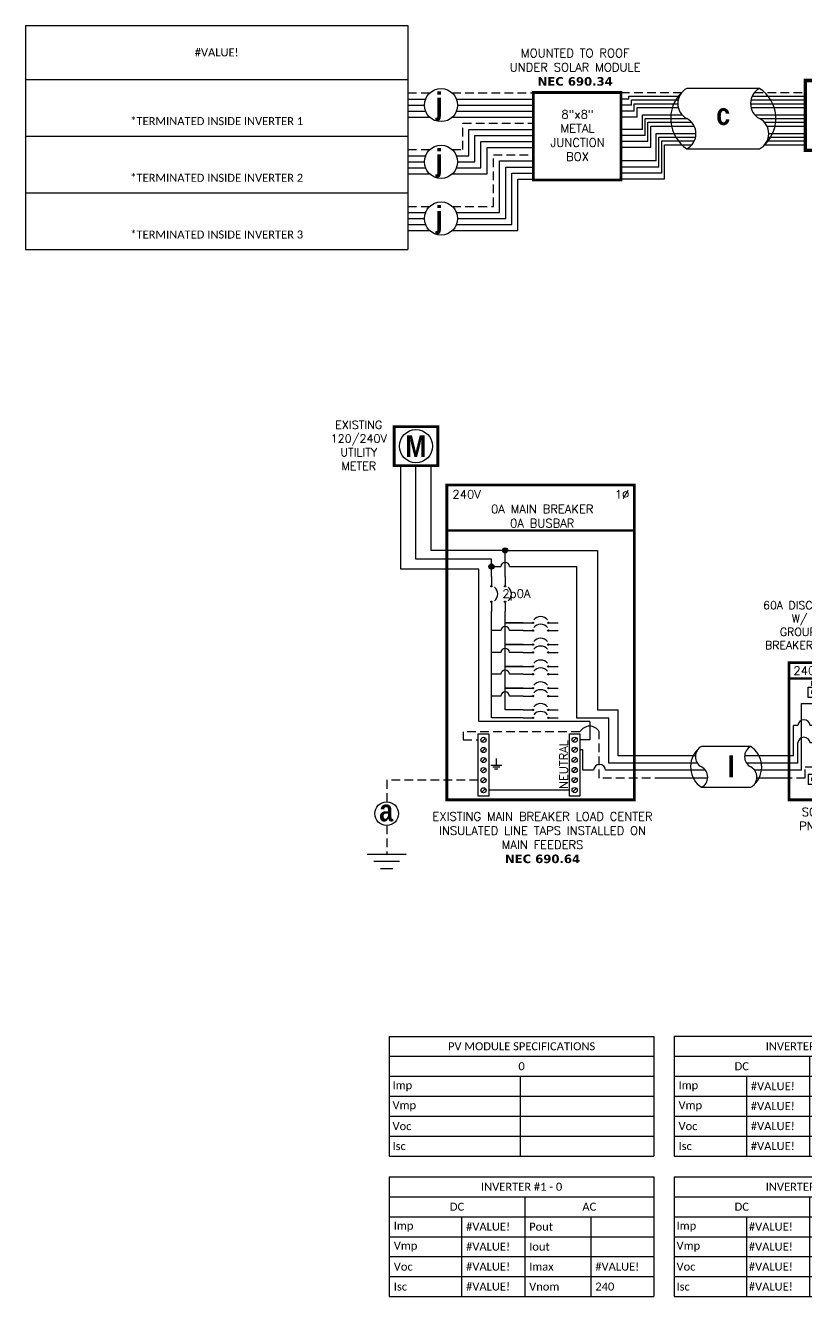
# Model space of a CAD drawing. Header units: feet. Extents: x 18740 to 19516, y 16033 to 16588.
# Drawn here: x 18740 to 19077, y 16033 to 16582 of the extents above; entities that cross this region are included whole.
import ezdxf

# ---------------------------------------------------------------- set-up
doc = ezdxf.new("R2010")
doc.units = ezdxf.units.FT
doc.header["$MEASUREMENT"] = 0
doc.linetypes.add('HIDDEN', pattern=[0.375, 0.25, -0.125])
for name, color, linetype in [('ONE LINE BLOCKS', 7, 'Continuous'), ('TABLES', 7, 'Continuous'), ('TEXT', 7, 'Continuous'), ('Z - TITLEBLOCK TXT', 7, 'Continuous')]:
    doc.layers.add(name, color=color, linetype=linetype)
doc.styles.add('ONE LINE TXT', font='techb___.ttf')
doc.styles.get("Standard").update_dxf_attribs({"font": 'simplex.shx'})

# ---------------------------------------------------------------- blocks, each defined once
blk = doc.blocks.new('*T14')
at = {"layer": 'Z - TITLEBLOCK TXT', "color": 0, "lineweight": -2, "transparency": 16777216}
for p, q in [((0, 0), (165.11, 0)), ((0, 0), (0, -96.74)), ((165.11, 0), (165.11, -96.74)), ((0, -23.32), (165.11, -23.32)), ((0, -47.8), (165.11, -47.8)), ((0, -72.27), (165.11, -72.27)), ((0, -96.74), (165.11, -96.74))]:
    blk.add_line(p, q, dxfattribs=at)
at = {"layer": 'Z - TITLEBLOCK TXT', "color": 0, "linetype": 'Continuous', "transparency": 16777216, "char_height": 3.4544, "width": 156.9097, "attachment_point": 5}
for s, insert in [('{\\fCalibri|b0|i0|c0;#VALUE!', (82.56, -11.66)), ('{\\fCalibri|b0|i0|c0;^J^J*TERMINATED INSIDE INVERTER 1', (82.56, -35.56)), ('{\\fCalibri|b0|i0|c0;^J^J*TERMINATED INSIDE INVERTER 2', (82.56, -60.03)), ('{\\fCalibri|b0|i0|c0;^J^J*TERMINATED INSIDE INVERTER 3', (82.56, -84.5))]:
    blk.add_mtext(s, dxfattribs=dict(at, insert=insert))
blk = doc.blocks.new('*T10')
at = {"layer": 'Z - TITLEBLOCK TXT', "color": 0, "lineweight": -2, "transparency": 16777216}
for p, q in [((0, 0), (114.19, 0)), ((0, 0), (0, -51.7)), ((114.19, 0), (114.19, -51.7)), ((0, -8.62), (114.19, -8.62)), ((58.43, -8.62), (58.43, -51.7)), ((0, -17.23), (114.19, -17.23)), ((31.22, -17.23), (31.22, -51.7)), ((86.98, -17.23), (86.98, -51.7)), ((0, -25.85), (114.19, -25.85)), ((0, -34.47), (114.19, -34.47)), ((0, -43.08), (114.19, -43.08)), ((0, -51.7), (114.19, -51.7))]:
    blk.add_line(p, q, dxfattribs=at)
at = {"layer": 'Z - TITLEBLOCK TXT', "color": 0, "linetype": 'Continuous', "transparency": 16777216, "char_height": 3.4544}
for s, insert, width, attachment_point in [('{\\fCalibri|b0|i0|c0;INVERTER #1 - 0', (57.09, -4.31), 110.3293, 5), ('{\\fCalibri|b0|i0|c0;DC', (29.22, -12.93), 54.5755, 5), ('{\\fCalibri|b0|i0|c0;AC', (86.31, -12.93), 51.8976, 5), ('{\\fCalibri|b0|i0|c0;Imp', (1.93, -21.54), 27.3681, 4), ('{\\fCalibri|b0|i0|c0;#VALUE!', (33.15, -21.54), 23.3513, 4), ('{\\fCalibri|b0|i0|c0;Pout', (60.36, -21.54), 24.6902, 4), ('{\\fCalibri|b0|i0|c0;', (88.91, -21.54), 23.3513, 4), ('{\\fCalibri|b0|i0|c0;Vmp', (1.93, -30.16), 27.3681, 4), ('{\\fCalibri|b0|i0|c0;#VALUE!', (33.15, -30.16), 23.3513, 4), ('{\\fCalibri|b0|i0|c0;Iout', (60.36, -30.16), 24.6902, 4), ('{\\fCalibri|b0|i0|c0;', (88.91, -30.16), 23.3513, 4), ('{\\fCalibri|b0|i0|c0;Voc', (1.93, -38.78), 27.3681, 4), ('{\\fCalibri|b0|i0|c0;#VALUE!', (33.15, -38.78), 23.3513, 4), ('{\\fCalibri|b0|i0|c0;Imax', (60.36, -38.78), 24.6902, 4), ('{\\fCalibri|b0|i0|c0;#VALUE!', (88.91, -38.78), 23.3513, 4), ('{\\fCalibri|b0|i0|c0;Isc', (1.93, -47.39), 27.3681, 4), ('{\\fCalibri|b0|i0|c0;#VALUE!', (33.15, -47.39), 23.3513, 4), ('{\\fCalibri|b0|i0|c0;Vnom', (60.36, -47.39), 24.6902, 4), ('{\\fCalibri|b0|i0|c0;240', (88.91, -47.39), 23.3513, 4)]:
    blk.add_mtext(s, dxfattribs=dict(at, insert=insert, width=width, attachment_point=attachment_point))
blk = doc.blocks.new('*T11')
at = {"layer": 'Z - TITLEBLOCK TXT', "color": 0, "lineweight": -2, "transparency": 16777216}
for p, q in [((0, 0), (114.19, 0)), ((0, 0), (0, -51.7)), ((114.19, 0), (114.19, -51.7)), ((0, -8.62), (114.19, -8.62)), ((58.43, -8.62), (58.43, -51.7)), ((0, -17.23), (114.19, -17.23)), ((31.22, -17.23), (31.22, -51.7)), ((86.98, -17.23), (86.98, -51.7)), ((0, -25.85), (114.19, -25.85)), ((0, -34.47), (114.19, -34.47)), ((0, -43.08), (114.19, -43.08)), ((0, -51.7), (114.19, -51.7))]:
    blk.add_line(p, q, dxfattribs=at)
at = {"layer": 'Z - TITLEBLOCK TXT', "color": 0, "linetype": 'Continuous', "transparency": 16777216, "char_height": 3.4544}
for s, insert, width, attachment_point in [('{\\fCalibri|b0|i0|c0;INVERTER #2 - 0', (57.09, -4.31), 112.0547, 5), ('{\\fCalibri|b0|i0|c0;DC', (29.22, -12.93), 56.3009, 5), ('{\\fCalibri|b0|i0|c0;AC', (86.31, -12.93), 53.623, 5), ('{\\fCalibri|b0|i0|c0;Imp', (1.07, -21.54), 29.0935, 4), ('{\\fCalibri|b0|i0|c0;#VALUE!', (32.29, -21.54), 25.0767, 4), ('{\\fCalibri|b0|i0|c0;Pout', (59.5, -21.54), 26.4156, 4), ('{\\fCalibri|b0|i0|c0;', (88.04, -21.54), 25.0767, 4), ('{\\fCalibri|b0|i0|c0;Vmp', (1.07, -30.16), 29.0935, 4), ('{\\fCalibri|b0|i0|c0;#VALUE!', (32.29, -30.16), 25.0767, 4), ('{\\fCalibri|b0|i0|c0;Iout', (59.5, -30.16), 26.4156, 4), ('{\\fCalibri|b0|i0|c0;', (88.04, -30.16), 25.0767, 4), ('{\\fCalibri|b0|i0|c0;Voc', (1.07, -38.78), 29.0935, 4), ('{\\fCalibri|b0|i0|c0;#VALUE!', (32.29, -38.78), 25.0767, 4), ('{\\fCalibri|b0|i0|c0;Imax', (59.5, -38.78), 26.4156, 4), ('{\\fCalibri|b0|i0|c0;#VALUE!', (88.04, -38.78), 25.0767, 4), ('{\\fCalibri|b0|i0|c0;Isc', (1.07, -47.39), 29.0935, 4), ('{\\fCalibri|b0|i0|c0;#VALUE!', (32.29, -47.39), 25.0767, 4), ('{\\fCalibri|b0|i0|c0;Vnom', (59.5, -47.39), 26.4156, 4), ('{\\fCalibri|b0|i0|c0;240', (88.04, -47.39), 25.0767, 4)]:
    blk.add_mtext(s, dxfattribs=dict(at, insert=insert, width=width, attachment_point=attachment_point))
blk = doc.blocks.new('*T12')
at = {"layer": 'Z - TITLEBLOCK TXT', "color": 0, "lineweight": -2, "transparency": 16777216}
for p, q in [((0, 0), (114.19, 0)), ((0, 0), (0, -51.7)), ((114.19, 0), (114.19, -51.7)), ((0, -8.62), (114.19, -8.62)), ((58.43, -8.62), (58.43, -51.7)), ((0, -17.23), (114.19, -17.23)), ((31.22, -17.23), (31.22, -51.7)), ((86.98, -17.23), (86.98, -51.7)), ((0, -25.85), (114.19, -25.85)), ((0, -34.47), (114.19, -34.47)), ((0, -43.08), (114.19, -43.08)), ((0, -51.7), (114.19, -51.7))]:
    blk.add_line(p, q, dxfattribs=at)
at = {"layer": 'Z - TITLEBLOCK TXT', "color": 0, "linetype": 'Continuous', "transparency": 16777216, "char_height": 3.4544}
for s, insert, width, attachment_point in [('{\\fCalibri|b0|i0|c0;INVERTER #3 - 0', (57.09, -4.31), 110.3293, 5), ('{\\fCalibri|b0|i0|c0;DC', (29.22, -12.93), 54.5755, 5), ('{\\fCalibri|b0|i0|c0;AC', (86.31, -12.93), 51.8976, 5), ('{\\fCalibri|b0|i0|c0;Imp', (1.93, -21.54), 27.3681, 4), ('{\\fCalibri|b0|i0|c0;#VALUE!', (33.15, -21.54), 23.3513, 4), ('{\\fCalibri|b0|i0|c0;Pout', (60.36, -21.54), 24.6902, 4), ('{\\fCalibri|b0|i0|c0;', (88.91, -21.54), 23.3513, 4), ('{\\fCalibri|b0|i0|c0;Vmp', (1.93, -30.16), 27.3681, 4), ('{\\fCalibri|b0|i0|c0;#VALUE!', (33.15, -30.16), 23.3513, 4), ('{\\fCalibri|b0|i0|c0;Iout', (60.36, -30.16), 24.6902, 4), ('{\\fCalibri|b0|i0|c0;', (88.91, -30.16), 23.3513, 4), ('{\\fCalibri|b0|i0|c0;Voc', (1.93, -38.78), 27.3681, 4), ('{\\fCalibri|b0|i0|c0;#VALUE!', (33.15, -38.78), 23.3513, 4), ('{\\fCalibri|b0|i0|c0;Imax', (60.36, -38.78), 24.6902, 4), ('{\\fCalibri|b0|i0|c0;#VALUE!', (88.91, -38.78), 23.3513, 4), ('{\\fCalibri|b0|i0|c0;Isc', (1.93, -47.39), 27.3681, 4), ('{\\fCalibri|b0|i0|c0;#VALUE!', (33.15, -47.39), 23.3513, 4), ('{\\fCalibri|b0|i0|c0;Vnom', (60.36, -47.39), 24.6902, 4), ('{\\fCalibri|b0|i0|c0;240', (88.91, -47.39), 23.3513, 4)]:
    blk.add_mtext(s, dxfattribs=dict(at, insert=insert, width=width, attachment_point=attachment_point))
blk = doc.blocks.new('*T9')
at = {"layer": 'Z - TITLEBLOCK TXT', "color": 0, "lineweight": -2, "transparency": 16777216}
for p, q in [((0, 0), (114.19, 0)), ((0, 0), (0, -51.69)), ((114.19, 0), (114.19, -51.69)), ((0, -8.62), (114.19, -8.62)), ((0, -17.23), (114.19, -17.23)), ((56.41, -17.23), (56.41, -51.69)), ((0, -25.85), (114.19, -25.85)), ((0, -34.46), (114.19, -34.46)), ((0, -43.08), (114.19, -43.08)), ((0, -51.69), (114.19, -51.69))]:
    blk.add_line(p, q, dxfattribs=at)
at = {"layer": 'Z - TITLEBLOCK TXT', "color": 0, "linetype": 'Continuous', "transparency": 16777216, "char_height": 3.4544}
for s, insert, width, attachment_point in [('{\\fCalibri|b0|i0|c0;PV MODULE SPECIFICATIONS', (57.09, -4.31), 111.433, 5), ('{\\fCalibri|b0|i0|c0;0', (57.09, -12.92), 111.433, 5), ('{\\fCalibri|b0|i0|c0;Imp', (1.38, -21.54), 53.6551, 4), ('{\\fCalibri|b0|i0|c0;', (57.78, -21.54), 55.0254, 4), ('{\\fCalibri|b0|i0|c0;Vmp', (1.38, -30.15), 53.6551, 4), ('{\\fCalibri|b0|i0|c0;', (57.78, -30.15), 55.0254, 4), ('{\\fCalibri|b0|i0|c0;Voc', (1.38, -38.77), 53.6551, 4), ('{\\fCalibri|b0|i0|c0;', (57.78, -38.77), 55.0254, 4), ('{\\fCalibri|b0|i0|c0;Isc', (1.38, -47.39), 53.6551, 4), ('{\\fCalibri|b0|i0|c0;', (57.78, -47.39), 55.0254, 4)]:
    blk.add_mtext(s, dxfattribs=dict(at, insert=insert, width=width, attachment_point=attachment_point))
blk = doc.blocks.new('M_MAIN DISCO')
at = {"color": 253, "linetype": 'Continuous'}
for p, q in [((-42.47, 32.21), (-42.47, 34.82)), ((-20.72, 32.21), (-20.72, 34.82)), ((-47.96, 3.45), (-47.96, 32.21)), ((-47.96, 32.21), (-42.47, 32.21)), ((-15.23, 32.21), (-20.72, 32.21)), ((-15.23, 3.45), (-15.23, 32.21)), ((-47.96, 3.45), (-63.19, 3.45)), ((-15.23, 3.45), (0, 3.45))]:
    blk.add_line(p, q, dxfattribs=at)
at = {"color": 7, "linetype": 'Continuous'}
for p, q in [((-51.46, 9.66), (-51.46, 22.77)), ((-49.6, 22.77), (-51.46, 22.77)), ((-41.69, 22.77), (-44.32, 22.77)), ((-21.5, 22.77), (-18.87, 22.77)), ((-13.59, 22.77), (-11.73, 22.77)), ((-11.73, 9.66), (-11.73, 22.77)), ((-51.46, 9.66), (-63.19, 9.66)), ((-11.73, 9.66), (0, 9.66))]:
    blk.add_line(p, q, dxfattribs=at)
at = {"color": 1, "linetype": 'Continuous'}
for p, q in [((-31.53, 22.77), (-30.29, 22.77)), ((-27.74, 22.77), (-26.5, 22.77)), ((-31.53, 15.24), (-30.29, 15.24)), ((-27.74, 15.24), (-26.5, 15.24))]:
    blk.add_line(p, q, dxfattribs=at)
at = {"color": 10, "linetype": 'Continuous'}
for p, q in [((-49.6, 6.49), (-49.6, 15.24)), ((-41.69, 15.24), (-44.32, 15.24)), ((-21.5, 15.24), (-18.87, 15.24)), ((-13.59, 6.49), (-13.59, 15.24)), ((-49.6, 6.49), (-63.19, 6.49)), ((-13.59, 6.49), (0, 6.49))]:
    blk.add_line(p, q, dxfattribs=at)
at = {"color": 7, "linetype": 'Continuous'}
for centre in [(-46.96, 22.62), (-16.23, 22.62)]:
    blk.add_arc(centre, 2.64, 3.2819, 176.7181, dxfattribs=at)
at = {"color": 10, "linetype": 'Continuous'}
for centre in [(-46.96, 15.08), (-16.23, 15.08)]:
    blk.add_arc(centre, 2.64, 3.2819, 176.7181, dxfattribs=at)
at = {"color": 1, "linetype": 'Continuous'}
for points in [[(-30.29, 22.77), (-29.92, 23.53), (-29.02, 22.01), (-28.19, 23.53), (-27.74, 22.77)], [(-30.29, 15.24), (-29.92, 16), (-29.02, 14.47), (-28.19, 16), (-27.74, 15.24)]]:
    blk.add_spline(points, degree=3, dxfattribs=at)
at = {"layer": 'ONE LINE BLOCKS', "lineweight": 50}
blk.add_line((-53.41, 43.1), (-9.8, 43.1), dxfattribs=at)
at = {"layer": 'ONE LINE BLOCKS', "lineweight": 50, "const_width": 1.19}
blk.add_lwpolyline([(-53.41, -9.3), (-53.41, 49.88), (-9.8, 49.88), (-9.8, -9.3)], close=True, dxfattribs=at)
at = {"layer": 'TEXT', "color": 92, "linetype": 'HIDDEN', "ltscale": 15}
for p, q in [((-46.38, 0), (-63.19, 0)), ((-46.38, 0), (-46.38, 4.94)), ((-46.38, 4.94), (-42.47, 4.94)), ((-42.47, 4.94), (-42.47, 1.8)), ((-16.81, 4.94), (-20.72, 4.94)), ((-20.72, 4.94), (-20.72, 1.8)), ((-16.81, 0), (-16.81, 4.94)), ((-16.81, 0), (0, 0))]:
    blk.add_line(p, q, dxfattribs=at)
at = {"layer": 'TEXT', "color": 92, "linetype": 'Continuous', "flags": 128}
for points in [[(-31.59, -3.07), (-31.6, -6.57)], [(-33.94, -6.57), (-29.25, -6.57)], [(-30.07, -7.44), (-33.13, -7.44)], [(-30.88, -8.3), (-32.31, -8.3)]]:
    blk.add_lwpolyline(points, dxfattribs=at)
at = {"layer": 'Z - TITLEBLOCK TXT', "color": 1, "linetype": 'Continuous'}
for p, q in [((-45.07, 34.82), (-45.07, 39.36)), ((-45.07, 39.36), (-18.12, 39.36)), ((-18.12, 39.36), (-18.12, 34.82)), ((-18.12, 34.82), (-45.07, 34.82)), ((-41.69, 22.77), (-37.77, 22.77)), ((-35.88, 25.22), (-32.61, 22.78)), ((-25.42, 22.77), (-21.5, 22.77)), ((-35.88, 17.69), (-32.61, 15.24)), ((-41.69, 15.24), (-37.77, 15.24)), ((-25.42, 15.23), (-21.5, 15.23)), ((-45.07, 1.8), (-18.12, 1.8)), ((-45.07, 1.8), (-45.07, -2.74)), ((-18.12, 1.8), (-18.12, -2.74)), ((-18.12, -2.74), (-45.07, -2.74))]:
    blk.add_line(p, q, dxfattribs=at)
at = {"layer": 'Z - TITLEBLOCK TXT', "color": 4, "linetype": 'Continuous'}
for p, q in [((-41.69, 37.87), (-43.26, 36.3)), ((-37.34, 37.87), (-38.91, 36.3)), ((-32.98, 37.87), (-34.56, 36.3)), ((-28.63, 37.87), (-30.21, 36.3)), ((-24.28, 37.87), (-25.86, 36.3)), ((-19.93, 37.87), (-21.51, 36.3)), ((-41.69, 0.32), (-43.26, -1.26)), ((-37.34, 0.32), (-38.91, -1.26)), ((-32.98, 0.32), (-34.56, -1.26)), ((-28.63, 0.32), (-30.21, -1.26)), ((-24.28, 0.32), (-25.86, -1.26)), ((-19.93, 0.32), (-21.51, -1.26))]:
    blk.add_line(p, q, dxfattribs=at)
for centre in [(-42.47, 37.09), (-38.12, 37.09), (-33.77, 37.09), (-29.42, 37.09), (-25.07, 37.09), (-20.72, 37.09), (-42.47, -0.47), (-38.12, -0.47), (-33.77, -0.47), (-29.42, -0.47), (-25.07, -0.47), (-20.72, -0.47)]:
    blk.add_circle(centre, 1.11, dxfattribs=at)
at = {"layer": 'Z - TITLEBLOCK TXT', "color": 1, "linetype": 'Continuous'}
for centre in [(-37.23, 22.77), (-32.07, 22.77), (-25.96, 22.77), (-37.23, 15.24), (-32.07, 15.24), (-25.96, 15.23)]:
    blk.add_circle(centre, 0.541, dxfattribs=at)
at = {"layer": 'TABLES', "color": 4, "linetype": 'Continuous'}
blk.add_text('BONDED NEUTRAL', height=1.8743, dxfattribs=at).set_placement((-43.99, 40.01))
at = {"layer": 'TEXT', "color": 1}
for s, width, gutter_width, heights, insert, char_height, attachment_point in [('\\A1;\\pi4.1167;60A DISCONNECT FUSED \\P\\pi16.454;W/ ##A FUSES\\P\\pi11.355;GROUPED W/ MAIN \\P\\pi4.9392;BREAKER LOAD CENTER', 71.8931, 92.23, [24.13], (-68.68, 76.43), 3.4544, 1), ('240V', 0.1481, 0.75, [0], (-45.35, 46.44), 3.658, 5), ('1∅', 0.1481, 0.75, [0], (-14.78, 46.14), 3.658, 5), ('\\A1;\\pi3.6942,t21.982;SQUARE D\\P\\pi2.5621,t20.85;PN: D222N', 35.0816, 28.88, [13.54], (-51.57, -12.71), 3.6576, 1)]:
    blk.add_mtext_dynamic_manual_height_columns(s, width=width, gutter_width=gutter_width, heights=heights, dxfattribs=dict(at, insert=insert, char_height=char_height, attachment_point=attachment_point))
blk = doc.blocks.new('*U7')
at = {"color": 7, "linetype": 'Continuous'}
for p, q in [((6.669, 2.433), (2.905, 2.433)), ((2.435, 1.711), (0, 1.711)), ((9.575, 1.711), (6.199, 1.711)), ((2.905, -0.69), (6.669, -0.69))]:
    blk.add_line(p, q, dxfattribs=at)
at = {"color": 10, "linetype": 'Continuous'}
for p, q in [((2.591, 1.149), (0, 1.149)), ((9.575, 1.149), (6.355, 1.149))]:
    blk.add_line(p, q, dxfattribs=at)
at = {"color": 253, "linetype": 'Continuous'}
for p, q in [((3.208, 0.611), (0, 0.611)), ((9.575, 0.611), (6.972, 0.611))]:
    blk.add_line(p, q, dxfattribs=at)
at = {"color": 7, "linetype": 'Continuous'}
for centre, start, end in [((3.942, 0.872), 133.97324, 236.42648), ((5.633, 0.872), 313.97324, 56.42648)]:
    blk.add_arc(centre, 1.874, start, end, dxfattribs=at)
at = {"layer": 'TEXT', "color": 92, "linetype": 'HIDDEN', "ltscale": 15}
for p, q in [((3.373, 0), (0, 0)), ((9.575, 0), (7.137, 0))]:
    blk.add_line(p, q, dxfattribs=at)
at = {"layer": 'Z - TITLEBLOCK TXT', "linetype": 'Continuous'}
for centre, start, end in [((3.315, 1.653), 117.66392, 242.33608), ((7.078, 1.653), 117.66392, 242.33608), ((2.496, 0.091), 297.66392, 62.33608), ((6.26, 0.091), 297.66392, 62.33608)]:
    blk.add_arc(centre, 0.882, start, end, dxfattribs=at)
blk = doc.blocks.new('*U16')
at = {"layer": 'ONE LINE BLOCKS', "linetype": 'Continuous'}
h = blk.add_hatch(color=254, dxfattribs=at)
h.dxf.hatch_style = 1
edge = h.paths.add_edge_path()
edge.add_arc((-68.38, 98.34), 1.11, 0, 360)
h = blk.add_hatch(color=254, dxfattribs=at)
h.dxf.hatch_style = 1
edge = h.paths.add_edge_path()
edge.add_arc((-74.3, 91.39), 1.11, 0, 360)
h = blk.add_hatch(color=1, dxfattribs=at)
h.dxf.hatch_style = 1
edge = h.paths.add_edge_path()
edge.add_arc((-74.3, 82.89), 0.291, 0, 360)
h = blk.add_hatch(color=1, dxfattribs=at)
h.dxf.hatch_style = 1
edge = h.paths.add_edge_path()
edge.add_arc((-68.38, 82.89), 0.291, 0, 360)
h = blk.add_hatch(color=1, dxfattribs=at)
h.dxf.hatch_style = 1
edge = h.paths.add_edge_path()
edge.add_arc((-74.3, 76.21), 0.291, 0, 360)
h = blk.add_hatch(color=1, dxfattribs=at)
h.dxf.hatch_style = 1
edge = h.paths.add_edge_path()
edge.add_arc((-68.38, 76.21), 0.291, 0, 360)
h = blk.add_hatch(color=1, dxfattribs=at)
h.dxf.hatch_style = 1
edge = h.paths.add_edge_path()
edge.add_arc((-56.39, 67.09), 0.291, 0, 360)
h = blk.add_hatch(color=1, dxfattribs=at)
h.dxf.hatch_style = 1
edge = h.paths.add_edge_path()
edge.add_arc((-49.72, 67.09), 0.291, 0, 360)
h = blk.add_hatch(color=1, dxfattribs=at)
h.dxf.hatch_style = 1
edge = h.paths.add_edge_path()
edge.add_arc((-56.39, 63.72), 0.291, 0, 360)
h = blk.add_hatch(color=1, dxfattribs=at)
h.dxf.hatch_style = 1
edge = h.paths.add_edge_path()
edge.add_arc((-49.72, 63.72), 0.291, 0, 360)
h = blk.add_hatch(color=1, dxfattribs=at)
h.dxf.hatch_style = 1
edge = h.paths.add_edge_path()
edge.add_arc((-56.39, 57.69), 0.291, 0, 360)
h = blk.add_hatch(color=1, dxfattribs=at)
h.dxf.hatch_style = 1
edge = h.paths.add_edge_path()
edge.add_arc((-49.72, 57.69), 0.291, 0, 360)
h = blk.add_hatch(color=1, dxfattribs=at)
h.dxf.hatch_style = 1
edge = h.paths.add_edge_path()
edge.add_arc((-56.39, 54.31), 0.291, 0, 360)
h = blk.add_hatch(color=1, dxfattribs=at)
h.dxf.hatch_style = 1
edge = h.paths.add_edge_path()
edge.add_arc((-49.72, 54.31), 0.291, 0, 360)
h = blk.add_hatch(color=1, dxfattribs=at)
h.dxf.hatch_style = 1
edge = h.paths.add_edge_path()
edge.add_arc((-56.39, 48.29), 0.291, 0, 360)
h = blk.add_hatch(color=1, dxfattribs=at)
h.dxf.hatch_style = 1
edge = h.paths.add_edge_path()
edge.add_arc((-56.39, 44.91), 0.291, 0, 360)
h = blk.add_hatch(color=1, dxfattribs=at)
h.dxf.hatch_style = 1
edge = h.paths.add_edge_path()
edge.add_arc((-49.72, 48.29), 0.291, 0, 360)
h = blk.add_hatch(color=1, dxfattribs=at)
h.dxf.hatch_style = 1
edge = h.paths.add_edge_path()
edge.add_arc((-49.72, 44.91), 0.291, 0, 360)
h = blk.add_hatch(color=1, dxfattribs=at)
h.dxf.hatch_style = 1
edge = h.paths.add_edge_path()
edge.add_arc((-56.39, 38.89), 0.291, 0, 360)
h = blk.add_hatch(color=1, dxfattribs=at)
h.dxf.hatch_style = 1
edge = h.paths.add_edge_path()
edge.add_arc((-49.72, 38.89), 0.291, 0, 360)
h = blk.add_hatch(color=1, dxfattribs=at)
h.dxf.hatch_style = 1
edge = h.paths.add_edge_path()
edge.add_arc((-56.39, 35.51), 0.291, 0, 360)
h = blk.add_hatch(color=1, dxfattribs=at)
h.dxf.hatch_style = 1
edge = h.paths.add_edge_path()
edge.add_arc((-49.72, 35.51), 0.291, 0, 360)
h = blk.add_hatch(color=1, dxfattribs=at)
h.dxf.hatch_style = 1
edge = h.paths.add_edge_path()
edge.add_arc((-56.39, 29.48), 0.291, 0, 360)
h = blk.add_hatch(color=1, dxfattribs=at)
h.dxf.hatch_style = 1
edge = h.paths.add_edge_path()
edge.add_arc((-49.72, 29.48), 0.291, 0, 360)
h = blk.add_hatch(color=1, dxfattribs=at)
h.dxf.hatch_style = 1
edge = h.paths.add_edge_path()
edge.add_arc((-56.39, 26.1), 0.291, 0, 360)
h = blk.add_hatch(color=1, dxfattribs=at)
h.dxf.hatch_style = 1
edge = h.paths.add_edge_path()
edge.add_arc((-49.72, 26.1), 0.291, 0, 360)
at = {"color": 155, "true_color": 0x647190}
blk.add_line((-93.51, 126.59), (-12.6, 126.59), dxfattribs=at)
at = {"color": 7, "linetype": 'Continuous'}
for p, q in [((-19.55, 9.66), (-19.55, 29.48)), ((0, 9.66), (-19.55, 9.66))]:
    blk.add_line(p, q, dxfattribs=at)
at = {"color": 10, "linetype": 'Continuous'}
for p, q in [((-23.58, 6.49), (-23.58, 26.1)), ((-19.54, 26.1), (-19.54, 26.1)), ((0, 6.49), (-23.58, 6.49))]:
    blk.add_line(p, q, dxfattribs=at)
at = {"color": 253, "linetype": 'Continuous'}
for p, q in [((-34.9, 12.29), (-36.07, 12.29)), ((-34.9, 3.45), (-34.9, 12.29)), ((-30.25, 3.45), (-34.9, 3.45)), ((0, 3.45), (-24.98, 3.45))]:
    blk.add_line(p, q, dxfattribs=at)
at = {"color": 7, "linetype": 'Continuous'}
blk.add_circle((-119.49, -15.26), 5.11, dxfattribs=at)
at = {"color": 253, "linetype": 'Continuous'}
blk.add_arc((-27.62, 3.3), 2.64, 3.2819, 176.7181, dxfattribs=at)
at = {"layer": 'ONE LINE BLOCKS', "lineweight": 50}
blk.add_line((-93.51, 106.95), (-12.6, 106.95), dxfattribs=at)
at = {"layer": 'ONE LINE BLOCKS', "lineweight": 50, "const_width": 1.19}
for points in [[(-116.27, 134.89), (-116.27, 151.79), (-97.41, 151.79), (-97.41, 134.89)], [(-93.51, -9.3), (-93.51, 126.59), (-12.6, 126.59), (-12.6, -9.3)]]:
    blk.add_lwpolyline(points, close=True, dxfattribs=at)
at = {"layer": 'TEXT', "color": 92, "linetype": 'HIDDEN', "ltscale": 15}
for p, q in [((-36.07, 20.02), (-86.54, 20.02)), ((-86.54, 20.02), (-86.54, 16.57)), ((-86.54, 16.57), (-79.95, 16.57)), ((-27.75, 0), (-27.75, 20.02)), ((0, 0), (-27.75, 0)), ((-79.95, -0.83), (-119.49, -0.83)), ((-119.49, -0.83), (-119.49, -10.15)), ((-119.49, -20.38), (-119.49, -32.73))]:
    blk.add_line(p, q, dxfattribs=at)
at = {"layer": 'TEXT', "color": 92, "linetype": 'Continuous', "ltscale": 15}
blk.add_line((-40.61, -5.18), (-75.41, -5.18), dxfattribs=at)
at = {"layer": 'TEXT', "color": 92, "linetype": 'Continuous', "flags": 128}
for points in [[(-74.53, 5.69), (-69.85, 5.69)], [(-72.19, 8.54), (-72.19, 5.69)], [(-70.66, 4.83), (-73.72, 4.83)], [(-71.47, 3.96), (-72.91, 3.96)]]:
    blk.add_lwpolyline(points, dxfattribs=at)
at = {"layer": 'TEXT', "color": 92, "linetype": 'Continuous', "ltscale": 4, "flags": 128}
for points in [[(-127.97, -32.73), (-111.01, -32.73)], [(-113.95, -35.88), (-125.03, -35.88)], [(-116.88, -39.02), (-122.09, -39.02)]]:
    blk.add_lwpolyline(points, dxfattribs=at)
at = {"layer": 'TEXT', "linetype": 'Continuous'}
blk.add_circle((-106.84, 143.34), 7.15, dxfattribs=at)
at = {"layer": 'TEXT', "color": 92, "linetype": 'Continuous', "ltscale": 0.3}
blk.add_arc((-31.87, 17.86), 4.65, 27.6639, 152.3361, dxfattribs=at)
at = {"layer": 'Z - TITLEBLOCK TXT', "color": 253, "linetype": 'Continuous'}
for p, q in [((-113.33, 90.2), (-113.33, 134.89)), ((-79.78, 90.2), (-113.33, 90.2)), ((-79.78, 24.52), (-79.78, 90.2)), ((-31.78, 24.52), (-79.78, 24.52)), ((-31.78, 24.52), (-31.78, 16.64)), ((-31.78, 16.64), (-36.07, 16.64))]:
    blk.add_line(p, q, dxfattribs=at)
at = {"layer": 'Z - TITLEBLOCK TXT', "color": 10, "linetype": 'Continuous'}
for p, q in [((-106.84, 94.51), (-106.84, 134.89)), ((-74.3, 94.51), (-106.84, 94.51)), ((-74.3, 87.09), (-74.3, 94.51)), ((-73.19, 91.39), (-70.25, 91.39)), ((-66.51, 91.39), (-37.57, 91.39)), ((-37.57, 91.39), (-37.57, 26.1)), ((-74.3, 26.1), (-74.3, 72.02)), ((-70.25, 63.72), (-74.3, 63.72)), ((-60.59, 63.72), (-66.51, 63.72)), ((-70.25, 54.31), (-74.3, 54.31)), ((-60.59, 54.31), (-66.51, 54.31)), ((-70.25, 44.91), (-74.3, 44.91)), ((-60.59, 44.91), (-66.51, 44.91)), ((-70.25, 35.51), (-74.3, 35.51)), ((-60.59, 35.51), (-66.51, 35.51)), ((-60.59, 26.1), (-74.3, 26.1)), ((-37.57, 26.1), (-23.58, 26.1))]:
    blk.add_line(p, q, dxfattribs=at)
at = {"layer": 'Z - TITLEBLOCK TXT', "color": 7, "linetype": 'Continuous'}
for p, q in [((-100.35, 98.34), (-100.35, 134.89)), ((-68.38, 98.34), (-100.35, 98.34)), ((-68.38, 87.09), (-68.38, 98.34)), ((-67.27, 98.34), (-28.47, 98.34)), ((-28.47, 98.34), (-28.47, 29.48)), ((-68.38, 57.69), (-68.38, 72.02)), ((-68.38, 67.09), (-60.59, 67.09)), ((-60.59, 67.09), (-68.38, 67.09)), ((-68.38, 48.29), (-68.38, 57.69)), ((-68.38, 57.69), (-60.59, 57.69)), ((-60.59, 57.69), (-68.38, 57.69)), ((-68.38, 38.89), (-68.38, 48.29)), ((-68.38, 48.29), (-60.59, 48.29)), ((-60.59, 48.29), (-68.38, 48.29)), ((-68.38, 29.48), (-68.38, 38.89)), ((-68.38, 38.89), (-60.59, 38.89)), ((-60.59, 38.89), (-68.38, 38.89)), ((-60.59, 29.48), (-68.38, 29.48)), ((-28.47, 29.48), (-19.55, 29.48))]:
    blk.add_line(p, q, dxfattribs=at)
at = {"layer": 'Z - TITLEBLOCK TXT', "color": 1, "linetype": 'Continuous'}
for p, q in [((-79.95, -7.78), (-79.95, 19.17)), ((-79.95, 19.17), (-75.41, 19.17)), ((-75.41, 19.17), (-75.41, -7.78)), ((-40.61, -7.71), (-40.61, 19.24)), ((-40.61, 19.24), (-36.07, 19.24)), ((-36.07, 19.24), (-36.07, -7.71)), ((-75.41, -7.78), (-79.95, -7.78)), ((-36.07, -7.71), (-40.61, -7.71))]:
    blk.add_line(p, q, dxfattribs=at)
at = {"layer": 'Z - TITLEBLOCK TXT', "color": 4, "linetype": 'Continuous'}
for p, q in [((-76.9, 17.35), (-78.47, 15.78)), ((-37.55, 17.43), (-39.13, 15.85)), ((-76.9, 13), (-78.47, 11.43)), ((-37.55, 13.08), (-39.13, 11.5)), ((-76.9, 8.65), (-78.47, 7.08)), ((-37.55, 8.73), (-39.13, 7.15)), ((-76.9, 4.3), (-78.47, 2.73)), ((-37.55, 4.38), (-39.13, 2.8)), ((-37.55, 0.03), (-39.13, -1.55)), ((-76.9, -0.05), (-78.47, -1.62)), ((-76.9, -4.4), (-78.47, -5.97)), ((-37.55, -4.33), (-39.13, -5.9))]:
    blk.add_line(p, q, dxfattribs=at)
at = {"layer": 'Z - TITLEBLOCK TXT', "color": 1, "linetype": 'Continuous', "flags": 128}
for points in [[(-74.3, 87.09), (-74.3, 82.89)], [(-74.3, 87.09), (-74.3, 82.89)], [(-68.38, 87.09), (-68.38, 82.89)], [(-68.38, 87.09), (-68.38, 82.89)], [(-74.3, 76.21), (-74.3, 72.02)], [(-68.38, 76.21), (-68.38, 72.02)], [(-60.59, 67.09), (-56.39, 67.09)], [(-60.59, 67.09), (-56.39, 67.09)], [(-49.72, 67.09), (-45.52, 67.09)], [(-60.59, 63.72), (-56.39, 63.72)], [(-60.59, 63.72), (-56.39, 63.72)], [(-49.72, 63.72), (-45.52, 63.72)], [(-60.59, 57.69), (-56.39, 57.69)], [(-60.59, 57.69), (-56.39, 57.69)], [(-49.72, 57.69), (-45.52, 57.69)], [(-60.59, 54.31), (-56.39, 54.31)], [(-60.59, 54.31), (-56.39, 54.31)], [(-49.72, 54.31), (-45.52, 54.31)], [(-60.59, 48.29), (-56.39, 48.29)], [(-60.59, 48.29), (-56.39, 48.29)], [(-60.59, 44.91), (-56.39, 44.91)], [(-60.59, 44.91), (-56.39, 44.91)], [(-49.72, 48.29), (-45.52, 48.29)], [(-49.72, 44.91), (-45.52, 44.91)], [(-60.59, 38.89), (-56.39, 38.89)], [(-60.59, 38.89), (-56.39, 38.89)], [(-49.72, 38.89), (-45.52, 38.89)], [(-60.59, 35.51), (-56.39, 35.51)], [(-60.59, 35.51), (-56.39, 35.51)], [(-49.72, 35.51), (-45.52, 35.51)], [(-60.59, 29.48), (-56.39, 29.48)], [(-60.59, 29.48), (-56.39, 29.48)], [(-49.72, 29.48), (-45.52, 29.48)], [(-60.59, 26.1), (-56.39, 26.1)], [(-60.59, 26.1), (-56.39, 26.1)], [(-49.72, 26.1), (-45.52, 26.1)]]:
    blk.add_lwpolyline(points, dxfattribs=at)
at = {"layer": 'Z - TITLEBLOCK TXT', "color": 7, "linetype": 'Continuous'}
for centre in [(-68.38, 98.34), (-68.38, 98.34), (-74.3, 91.39)]:
    blk.add_circle(centre, 1.11, dxfattribs=at)
at = {"layer": 'Z - TITLEBLOCK TXT', "color": 1, "linetype": 'Continuous'}
for centre in [(-74.3, 82.89), (-68.38, 82.89), (-74.3, 76.21), (-68.38, 76.21), (-56.39, 67.09), (-49.72, 67.09), (-56.39, 63.72), (-49.72, 63.72), (-56.39, 57.69), (-49.72, 57.69), (-56.39, 54.31), (-49.72, 54.31), (-56.39, 48.29), (-56.39, 44.91), (-49.72, 48.29), (-49.72, 44.91), (-56.39, 38.89), (-49.72, 38.89), (-56.39, 35.51), (-49.72, 35.51), (-56.39, 29.48), (-49.72, 29.48), (-56.39, 26.1), (-49.72, 26.1)]:
    blk.add_circle(centre, 0.291, dxfattribs=at)
at = {"layer": 'Z - TITLEBLOCK TXT', "color": 4, "linetype": 'Continuous'}
for centre in [(-77.68, 16.57), (-38.34, 16.64), (-77.68, 12.22), (-38.34, 12.29), (-77.68, 7.87), (-38.34, 7.94), (-77.68, 3.52), (-77.68, -0.83), (-38.34, 3.59), (-38.34, -0.76), (-77.68, -5.18), (-38.34, -5.11)]:
    blk.add_circle(centre, 1.11, dxfattribs=at)
at = {"layer": 'Z - TITLEBLOCK TXT', "color": 10, "linetype": 'Continuous'}
for centre in [(-68.38, 91.28), (-68.38, 63.61), (-68.38, 54.21), (-68.38, 44.8), (-68.38, 35.4)]:
    blk.add_arc(centre, 1.87, 3.2937, 176.7063, dxfattribs=at)
at = {"layer": 'Z - TITLEBLOCK TXT', "color": 1, "linetype": 'Continuous'}
for centre, start, end in [((-75.49, 79.55), 310.3392, 49.6608), ((-69.57, 79.55), 310.3392, 49.6608), ((-53.05, 65.9), 40.3392, 139.6608), ((-53.05, 62.52), 40.3392, 139.6608), ((-53.05, 56.5), 40.3392, 139.6608), ((-53.05, 53.12), 40.3392, 139.6608), ((-53.05, 47.1), 40.3392, 139.6608), ((-53.05, 43.72), 40.3392, 139.6608), ((-53.05, 37.69), 40.3392, 139.6608), ((-53.05, 34.31), 40.3392, 139.6608), ((-53.05, 28.29), 40.3392, 139.6608), ((-53.05, 24.91), 40.3392, 139.6608)]:
    blk.add_arc(centre, 3.93, start, end, dxfattribs=at)
at = {"layer": 'TABLES', "color": 1, "linetype": 'Continuous'}
blk.add_text('NEUTRAL', height=3.658, rotation=90, dxfattribs=at).set_placement((-41.27, -4.66))
at = {"layer": 'TEXT', "color": 1, "attachment_point": 5}
for s, width, gutter_width, heights, insert, char_height in [('EXISTING\\P120/240V UTILITY METER', 0.0523, 7.17, [0], (-131.55, 143.68), 3.5433), ('240V', 0.1481, 0.75, [0], (-84.98, 122.54), 3.658), ('1∅', 0.1481, 0.75, [0], (-17.91, 122.54), 3.658), ('0A MAIN BREAKER\\P0A BUSBAR', 72.4998, 0.75, [0], (-52.35, 113.14), 3.6576), ('2p0A', 0.1481, 0.75, [0], (-63.46, 79.11), 3.658), ('EXISTING MAIN BREAKER LOAD CENTER INSULATED LINE TAPS INSTALLED ON MAIN FEEDERS\\P{\\fVerdana|b1|i0|c0|p34;NEC 690.64}', 98.9176, 7.17, [106.42], (-52.23, -25.66), 3.6576)]:
    blk.add_mtext_dynamic_manual_height_columns(s, width=width, gutter_width=gutter_width, heights=heights, dxfattribs=dict(at, insert=insert, char_height=char_height))
at = {"layer": 'Z - TITLEBLOCK TXT', "color": 253, "linetype": 'Continuous', "style": 'ONE LINE TXT'}
blk.add_text('M', height=9.38, dxfattribs=at).set_placement((-111.4, 138.62))
at = {"layer": 'Z - TITLEBLOCK TXT', "color": 1, "linetype": 'Continuous', "insert": (-122.68, -9.21), "char_height": 9.3833, "attachment_point": 1, "style": 'ONE LINE TXT'}
blk.add_mtext_dynamic_manual_height_columns('{\\W1;\\C256;a}', width=0.1385, gutter_width=2.13, heights=[0], dxfattribs=at)

msp = doc.modelspace()

# ---------------------------------------------------------------- linework, layer by layer
at = {"color": 7, "linetype": 'Continuous'}
for p, q in [((19056.92, 16554.83), (19025.51, 16554.83)), ((18905.14, 16550.25), (18912.95, 16550.25)), ((18926.04, 16550.25), (18959.29, 16550.25)), ((19000.43, 16550.25), (18997.07, 16550.25)), ((19000.43, 16551.45), (19022.26, 16551.45)), ((19000.43, 16550.25), (19000.43, 16551.45)), ((19002.81, 16548.23), (19021.56, 16548.23)), ((19002.81, 16545), (19002.81, 16548.23)), ((19052.98, 16548.23), (19076.62, 16548.23)), ((19053.68, 16551.45), (19076.62, 16551.45)), ((18905.14, 16545), (18912.95, 16545)), ((18926.04, 16545), (18959.29, 16545)), ((19002.81, 16545), (18997.07, 16545)), ((19006.36, 16543.41), (19023.43, 16543.41)), ((19006.36, 16537.14), (19006.36, 16543.41)), ((19054.85, 16543.41), (19076.62, 16543.41)), ((18931.39, 16525.78), (18931.39, 16537.14)), ((18931.39, 16537.14), (18959.29, 16537.14)), ((19006.36, 16537.14), (18997.07, 16537.14)), ((19008.73, 16540.2), (19027.56, 16540.2)), ((19008.73, 16531.89), (19008.73, 16540.2)), ((19058.98, 16540.19), (19076.62, 16540.19)), ((18936.63, 16520.53), (18936.63, 16531.89)), ((18936.63, 16531.89), (18959.29, 16531.89)), ((19008.73, 16531.89), (18997.07, 16531.89)), ((19012.29, 16535.37), (19029.45, 16535.36)), ((19012.29, 16523.52), (19012.29, 16535.37)), ((19014.66, 16532.15), (19028.75, 16532.15)), ((19014.66, 16518.28), (19014.66, 16532.15)), ((19060.16, 16532.15), (19076.62, 16532.15)), ((19060.86, 16535.36), (19076.62, 16535.36)), ((18905.14, 16525.78), (18912.95, 16525.78)), ((18926.04, 16525.78), (18931.39, 16525.78)), ((19025.51, 16528.76), (19056.92, 16528.76)), ((18905.14, 16520.53), (18912.95, 16520.53)), ((18926.04, 16520.53), (18936.63, 16520.53)), ((18944.7, 16501.3), (18944.7, 16523.52)), ((18944.7, 16523.52), (18959.29, 16523.52)), ((19012.29, 16523.52), (18997.07, 16523.52)), ((18949.94, 16496.06), (18949.94, 16518.28)), ((18949.94, 16518.28), (18959.29, 16518.28)), ((19014.66, 16518.28), (18997.07, 16518.28)), ((18905.14, 16501.3), (18912.95, 16501.3)), ((18926.04, 16501.3), (18944.7, 16501.3)), ((18905.14, 16496.06), (18912.95, 16496.06)), ((18926.04, 16496.06), (18949.94, 16496.06))]:
    msp.add_line(p, q, dxfattribs=at)
at = {"color": 253, "linetype": 'Continuous'}
for p, q in [((18905.14, 16547.62), (18912.26, 16547.62)), ((18926.54, 16547.62), (18959.29, 16547.62)), ((19001.62, 16547.62), (18997.07, 16547.62)), ((19001.62, 16549.84), (19021.72, 16549.84)), ((19001.62, 16547.62), (19001.62, 16549.84)), ((19053.14, 16549.84), (19076.62, 16549.84)), ((18905.14, 16542.38), (18914.56, 16542.38)), ((18924.25, 16542.38), (18959.29, 16542.38)), ((19003.99, 16542.38), (18997.07, 16542.38)), ((19003.99, 16546.62), (19021.76, 16546.62)), ((19003.99, 16542.38), (19003.99, 16546.62)), ((19007.55, 16541.8), (19025.49, 16541.8)), ((19007.55, 16534.52), (19007.55, 16541.8)), ((19053.17, 16546.62), (19076.62, 16546.62)), ((19056.91, 16541.8), (19076.62, 16541.8)), ((19009.92, 16538.58), (19028.66, 16538.58)), ((19009.92, 16529.27), (19009.92, 16538.58)), ((19060.08, 16538.58), (19076.62, 16538.58)), ((18934.01, 16523.15), (18934.01, 16534.52)), ((18934.01, 16534.52), (18959.29, 16534.52)), ((19007.55, 16534.52), (18997.07, 16534.52)), ((19013.47, 16533.76), (19029.29, 16533.76)), ((19013.47, 16520.9), (19013.47, 16533.76)), ((19060.7, 16533.76), (19076.62, 16533.75)), ((18939.25, 16517.91), (18939.25, 16529.27)), ((18939.25, 16529.27), (18959.29, 16529.27)), ((19009.92, 16529.27), (18997.07, 16529.27)), ((19015.84, 16530.54), (19027.71, 16530.54)), ((19015.84, 16515.65), (19015.84, 16530.54)), ((19059.13, 16530.54), (19076.62, 16530.54)), ((18905.14, 16523.15), (18912.26, 16523.15)), ((18926.54, 16523.15), (18934.01, 16523.15)), ((18947.32, 16498.68), (18947.32, 16520.9)), ((18947.32, 16520.9), (18959.29, 16520.9)), ((19013.47, 16520.9), (18997.07, 16520.9)), ((18905.14, 16517.91), (18914.56, 16517.91)), ((18924.25, 16517.91), (18939.25, 16517.91)), ((18952.57, 16493.44), (18952.57, 16515.65)), ((18952.57, 16515.65), (18959.29, 16515.65)), ((19015.84, 16515.65), (18997.07, 16515.65)), ((18905.14, 16498.68), (18912.26, 16498.68)), ((18926.54, 16498.68), (18947.32, 16498.68)), ((18905.14, 16493.44), (18914.56, 16493.44)), ((18924.25, 16493.44), (18952.57, 16493.44))]:
    msp.add_line(p, q, dxfattribs=at)
at = {"color": 7, "linetype": 'Continuous'}
for centre in [(18919.4, 16547.62), (18919.4, 16523.15), (18919.4, 16498.68)]:
    msp.add_circle(centre, 7.14, dxfattribs=at)
for centre, start, end in [((19034.16, 16541.8), 133.9732, 236.4265), ((19048.27, 16541.8), 313.9732, 56.4265)]:
    msp.add_arc(centre, 15.64, start, end, dxfattribs=at)
at = {"layer": 'ONE LINE BLOCKS', "lineweight": 50}
for points, const_width in [([(19106.72, 16528.1), (19076.62, 16528.1), (19076.62, 16558.21), (19106.72, 16558.21)], 1.53), ([(18997.07, 16515.27), (18959.29, 16515.27), (18959.29, 16553.05), (18997.07, 16553.05)], 1.19)]:
    msp.add_lwpolyline(points, close=True, dxfattribs=dict(at, const_width=const_width))
at = {"layer": 'TEXT', "color": 92, "linetype": 'HIDDEN', "ltscale": 15}
for p, q in [((18905.14, 16552.87), (18914.56, 16552.87)), ((18924.25, 16552.87), (18959.29, 16552.87)), ((18997.07, 16553.05), (19023.29, 16553.05)), ((19054.71, 16553.05), (19076.62, 16553.05)), ((18928.77, 16528.4), (18928.77, 16539.76)), ((18928.77, 16539.76), (18959.29, 16539.76)), ((18905.14, 16528.4), (18914.56, 16528.4)), ((18924.25, 16528.4), (18928.77, 16528.4)), ((18942.08, 16503.93), (18942.08, 16526.14)), ((18942.08, 16526.14), (18959.29, 16526.14)), ((18905.14, 16503.93), (18914.56, 16503.93)), ((18924.25, 16503.93), (18942.08, 16503.93))]:
    msp.add_line(p, q, dxfattribs=at)
at = {"layer": 'Z - TITLEBLOCK TXT', "linetype": 'Continuous'}
for centre, start, end in [((19028.92, 16548.31), 117.6639, 242.3361), ((19060.34, 16548.31), 117.6639, 242.3361), ((19022.09, 16535.28), 297.6639, 62.3361), ((19053.5, 16535.28), 297.6639, 62.3361)]:
    msp.add_arc(centre, 7.36, start, end, dxfattribs=at)

# ---------------------------------------------------------------- block references
for name, p in [('*T14', (18740.03, 16582.01)), ('M_MAIN DISCO', (19122.98, 16257.07)), ('*T9', (18897.09, 16145.69)), ('*T12', (19019.98, 16145.7)), ('*T10', (18897.09, 16085.07)), ('*T11', (19019.98, 16085.07))]:
    msp.add_blockref(name, p)
at = {"color": 7}
msp.add_blockref('*U16', (19015.44, 16257.07), dxfattribs=at)
at = {"color": 155, "true_color": 0x647190, "xscale": 5.644441731736358, "yscale": 5.644441731736358, "zscale": 5.644441731736358}
msp.add_blockref('*U7', (19015.44, 16257.07), dxfattribs=at)

# ---------------------------------------------------------------- texts
at = {"layer": 'TEXT', "color": 1, "char_height": 3.6576, "attachment_point": 5}
for s, width, insert in [(' \\PMOUNTED TO ROOF \\PUNDER SOLAR MODULE\\P{\\fVerdana|b1|i0|c0|p34;NEC 690.34}', 71.6407, (18977.3, 16566.97)), ('8"x8" METAL JUNCTION BOX ', 0.4767, (18978.32, 16534.53))]:
    msp.add_mtext_dynamic_manual_height_columns(s, width=width, gutter_width=7.17, heights=[0], dxfattribs=dict(at, insert=insert))
at = {"layer": 'Z - TITLEBLOCK TXT', "color": 1, "linetype": 'Continuous', "char_height": 9.3833, "attachment_point": 1, "style": 'ONE LINE TXT'}
for s, insert in [('{\\W1;\\C256;j}', (18917.1, 16553.02)), ('{\\W1;\\C256;c}', (19038.19, 16548.43)), ('{\\W1;\\C256;j}', (18917.1, 16528.54)), ('{\\W1;\\C256;j}', (18917.1, 16504.07)), ('{\\W1;\\C256;I}', (19043.13, 16266.92))]:
    msp.add_mtext_dynamic_manual_height_columns(s, width=0.1385, gutter_width=2.13, heights=[0], dxfattribs=dict(at, insert=insert))

doc.saveas('drawing.dxf')
